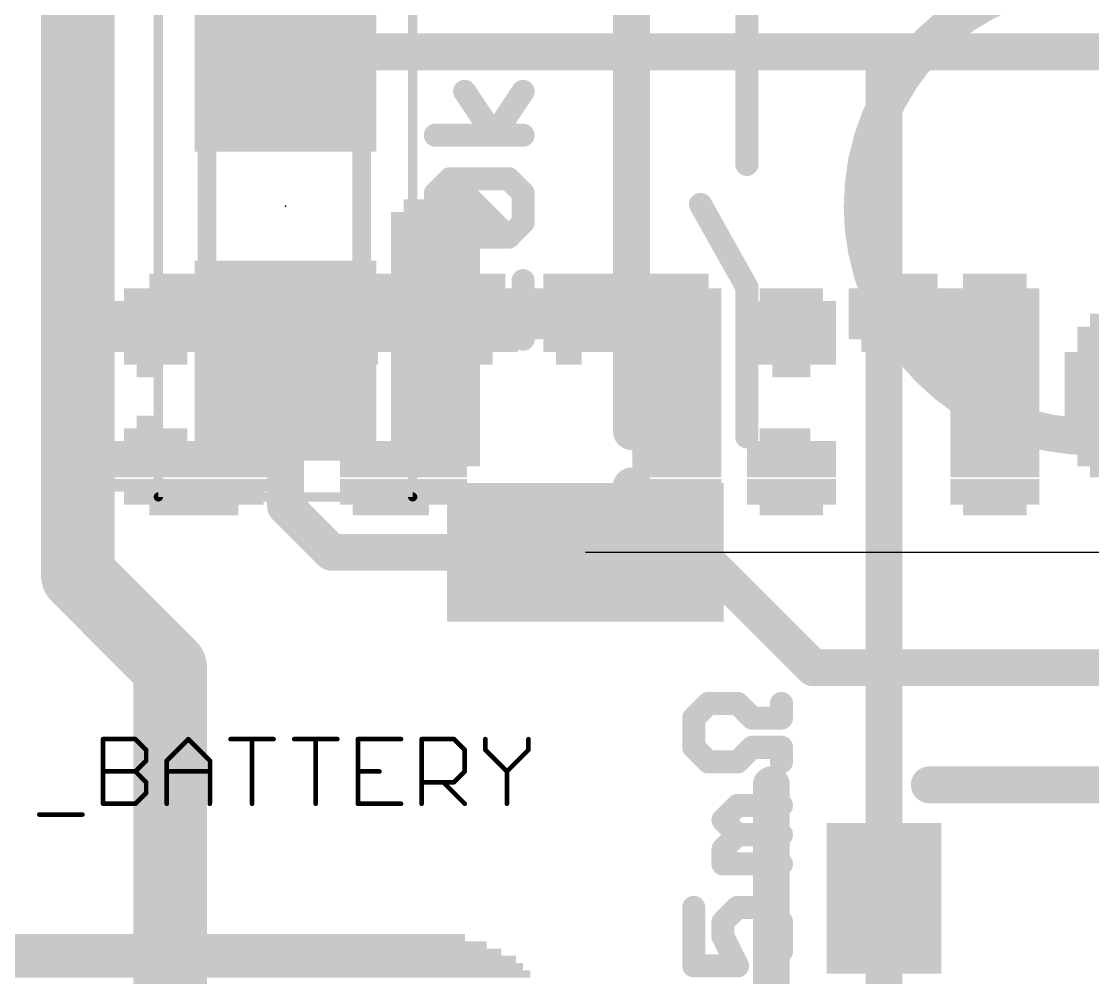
# Model space of a CAD drawing. Extents: x -41 to 92, y -75 to 33.
# Drawn here: x 13.15 to 19.05, y 8.45 to 13.72 of the extents above; entities that cross this region are included whole.
import ezdxf

# ---------------------------------------------------------------- set-up
doc = ezdxf.new("R2010")
doc.units = 0
for name, color, linetype in [('1', 12, 'CONTINUOUS'), ('19', 53, 'CONTINUOUS'), ('21', 41, 'CONTINUOUS'), ('22', 40, 'CONTINUOUS'), ('23', 53, 'CONTINUOUS'), ('27', 253, 'CONTINUOUS'), ('39', 12, 'CONTINUOUS'), ('51', 53, 'CONTINUOUS')]:
    doc.layers.add(name, color=color, linetype=linetype)

# ---------------------------------------------------------------- blocks, each defined once
blk = doc.blocks.new('RECT')
blk.add_solid([(-0.5, -0.5), (0.5, -0.5), (-0.5, 0.5), (0.5, 0.5)])

msp = doc.modelspace()

# ---------------------------------------------------------------- linework, layer by layer
at = {"layer": '1'}
for points, const_width in [([(13.462, 14.732), (13.462, 10.668)], 0.4064), ([(16.93, 13.55), (14.605, 13.55)], 0.2032), ([(17.907, 13.55), (16.93, 13.55)], 0.2032), ([(17.9, 13.543), (17.907, 13.55)], 0.2032), ([(17.9, 8.89), (17.9, 13.543)], 0.2032), ([(21.629, 13.55), (17.907, 13.55)], 0.2032), ([(14.605, 11.85), (14.605, 11.049)], 0.2032), ([(14.605, 11.049), (14.859, 10.795)], 0.2032), ([(13.462, 10.668), (13.97, 10.16)], 0.4064), ([(14.859, 10.795), (16.256, 10.795)], 0.2032), ([(13.97, 10.16), (13.97, 6.35)], 0.4064), ([(17.9, 8.262), (17.9, 8.89)], 0.2032)]:
    msp.add_lwpolyline(points, dxfattribs=dict(at, const_width=const_width))
for points, const_width in [([(14.605, 13.6008, 1), (14.605, 13.4992)], 0.1016), ([(16.93, 13.6008, 1), (16.93, 13.4992)], 0.1016), ([(16.93, 13.4992, 1), (16.93, 13.6008)], 0.1016), ([(17.9508, 13.543, 1), (17.8492, 13.543)], 0.1016), ([(17.8641, 13.5789, 1), (17.9359, 13.5071)], 0.1016), ([(17.907, 13.6008, 1), (17.907, 13.4992)], 0.1016), ([(17.9429, 13.5141, 1), (17.8711, 13.5859)], 0.1016), ([(17.907, 13.4992, 1), (17.907, 13.6008)], 0.1016), ([(14.6558, 11.85, 1), (14.5542, 11.85)], 0.1016), ([(14.6409, 11.0849, 1), (14.5691, 11.0131)], 0.1016), ([(14.5542, 11.049, 1), (14.6558, 11.049)], 0.1016), ([(13.5338, 10.7398, 1), (13.3902, 10.5962)], 0.2032), ([(14.859, 10.8458, 1), (14.859, 10.7442)], 0.1016), ([(14.8231, 10.7591, 1), (14.8949, 10.8309)], 0.1016), ([(16.256, 10.7442, 1), (16.256, 10.8458)], 0.1016), ([(13.3604, 10.668, 1), (13.5636, 10.668)], 0.2032), ([(14.0716, 10.16, 1), (13.8684, 10.16)], 0.2032), ([(13.8982, 10.0882, 1), (14.0418, 10.2318)], 0.2032), ([(17.9508, 8.89, 1), (17.8492, 8.89)], 0.1016), ([(17.8492, 8.89, 1), (17.9508, 8.89)], 0.1016)]:
    msp.add_lwpolyline(points, format="xyb", dxfattribs=dict(at, const_width=const_width))
at = {"layer": '19'}
msp.add_line((16.256, 10.795), (21.844, 10.795), dxfattribs=at)
at = {"layer": '21', "const_width": 0.2032}
for points in [[(16.51, 11.46), (16.51, 13.94)], [(20.59, 10.16), (17.51, 10.16)], [(17.28, 9.515), (17.28, 8.265)], [(18.15, 9.515), (19.95, 9.515)]]:
    msp.add_lwpolyline(points, dxfattribs=at)
at = {"layer": '21'}
for points, const_width in [([(19.05, 11.43, 1), (19.05, 13.97, 1), (19.05, 11.43)], 0.2032), ([(16.4592, 11.46, 1), (16.5608, 11.46)], 0.1016), ([(17.51, 10.2108, 1), (17.51, 10.1092)], 0.1016), ([(17.3308, 9.515, 1), (17.2292, 9.515)], 0.1016), ([(18.15, 9.5658, 1), (18.15, 9.4642)], 0.1016)]:
    msp.add_lwpolyline(points, format="xyb", dxfattribs=dict(at, const_width=const_width))
at = {"layer": '23'}
msp.add_point((14.605, 12.7), dxfattribs=at)
at = {"layer": '27'}
for points, const_width in [([(15.7521, 13.0909), (15.5911, 13.3324)], 0.127), ([(15.9131, 13.3324), (15.7521, 13.0909)], 0.127), ([(15.9131, 13.0909), (15.4301, 13.0909)], 0.127), ([(15.4301, 12.7711), (15.5106, 12.8516)], 0.127), ([(15.5106, 12.8516), (15.8326, 12.8516)], 0.127), ([(15.8326, 12.5296), (15.5106, 12.8516)], 0.127), ([(15.8326, 12.8516), (15.9131, 12.7711)], 0.127), ([(15.4301, 12.6101), (15.4301, 12.7711)], 0.127), ([(15.9131, 12.7711), (15.9131, 12.6101)], 0.127), ([(15.5106, 12.5296), (15.4301, 12.6101)], 0.127), ([(15.9131, 12.6101), (15.8326, 12.5296)], 0.127), ([(15.8326, 12.5296), (15.5106, 12.5296)], 0.127), ([(15.9131, 11.9683), (15.9131, 12.2903)], 0.127), ([(15.5911, 11.9683), (15.4301, 12.1293)], 0.127), ([(15.4301, 12.1293), (15.9131, 12.1293)], 0.127), ([(16.8525, 9.8825), (16.933, 9.963)], 0.127), ([(16.933, 9.963), (17.094, 9.963)], 0.127), ([(17.094, 9.963), (17.1745, 9.8825)], 0.127), ([(17.3355, 9.8825), (17.3355, 9.963)], 0.127), ([(16.8525, 9.7215), (16.8525, 9.8825)], 0.127), ([(17.1745, 9.8825), (17.3355, 9.8825)], 0.127), ([(13.6004, 9.4107), (13.6004, 9.7666)], 0.0254), ([(13.6004, 9.7666), (13.7784, 9.7666)], 0.0254), ([(13.7784, 9.7666), (13.8377, 9.7073)], 0.0254), ([(13.9512, 9.648), (14.0699, 9.7666)], 0.0254), ([(14.0699, 9.7666), (14.1885, 9.648)], 0.0254), ([(14.302, 9.7666), (14.5393, 9.7666)], 0.0254), ([(14.4207, 9.4107), (14.4207, 9.7666)], 0.0254), ([(14.6529, 9.7666), (14.8901, 9.7666)], 0.0254), ([(14.7715, 9.4107), (14.7715, 9.7666)], 0.0254), ([(15.2409, 9.7666), (15.0037, 9.7666)], 0.0254), ([(15.0037, 9.7666), (15.0037, 9.4107)], 0.0254), ([(15.3545, 9.4107), (15.3545, 9.7666)], 0.0254), ([(15.3545, 9.7666), (15.5324, 9.7666)], 0.0254), ([(15.5324, 9.7666), (15.5918, 9.7073)], 0.0254), ([(15.7053, 9.7666), (15.7053, 9.7073)], 0.0254), ([(15.9426, 9.7073), (15.9426, 9.7666)], 0.0254), ([(16.933, 9.641), (16.8525, 9.7215)], 0.127), ([(17.1745, 9.7215), (17.094, 9.641)], 0.127), ([(17.3355, 9.7215), (17.1745, 9.7215)], 0.127), ([(17.3355, 9.641), (17.3355, 9.7215)], 0.127), ([(13.8377, 9.7073), (13.8377, 9.648)], 0.0254), ([(15.5918, 9.7073), (15.5918, 9.5887)], 0.0254), ([(15.7053, 9.7073), (15.8239, 9.5887)], 0.0254), ([(15.8239, 9.5887), (15.9426, 9.7073)], 0.0254), ([(17.094, 9.641), (16.933, 9.641)], 0.127), ([(13.8377, 9.648), (13.7784, 9.5887)], 0.0254), ([(13.9512, 9.4107), (13.9512, 9.648)], 0.0254), ([(14.1885, 9.648), (14.1885, 9.4107)], 0.0254), ([(13.6004, 9.5887), (13.7784, 9.5887)], 0.0254), ([(13.7784, 9.5887), (13.8377, 9.5293)], 0.0254), ([(13.9512, 9.5887), (14.1885, 9.5887)], 0.0254), ([(15.0037, 9.5887), (15.1223, 9.5887)], 0.0254), ([(15.5918, 9.5887), (15.5324, 9.5293)], 0.0254), ([(15.8239, 9.5887), (15.8239, 9.4107)], 0.0254), ([(13.8377, 9.5293), (13.8377, 9.47)], 0.0254), ([(15.5324, 9.5293), (15.3545, 9.5293)], 0.0254), ([(15.4731, 9.5293), (15.5918, 9.4107)], 0.0254), ([(13.8377, 9.47), (13.7784, 9.4107)], 0.0254), ([(17.0135, 9.3212), (17.094, 9.4017)], 0.127), ([(17.094, 9.4017), (17.3355, 9.4017)], 0.127), ([(13.7784, 9.4107), (13.6004, 9.4107)], 0.0254), ([(15.0037, 9.4107), (15.2409, 9.4107)], 0.0254), ([(17.094, 9.2407), (17.0135, 9.3212)], 0.127), ([(13.2496, 9.3514), (13.4869, 9.3514)], 0.0254), ([(17.0135, 9.1602), (17.094, 9.2407)], 0.127), ([(17.094, 9.2407), (17.3355, 9.2407)], 0.127), ([(17.0135, 9.0797), (17.0135, 9.1602)], 0.127), ([(17.3355, 9.0797), (17.0135, 9.0797)], 0.127), ([(16.8525, 8.8404), (16.8525, 8.5184)], 0.127), ([(17.0135, 8.7599), (17.094, 8.8404)], 0.127), ([(17.094, 8.8404), (17.255, 8.8404)], 0.127), ([(17.255, 8.8404), (17.3355, 8.7599)], 0.127), ([(17.0135, 8.6794), (17.0135, 8.7599)], 0.127), ([(17.3355, 8.7599), (17.3355, 8.5989)], 0.127), ([(17.094, 8.5184), (17.0135, 8.6794)], 0.127), ([(17.3355, 8.5989), (17.255, 8.5184)], 0.127), ([(16.8525, 8.5184), (17.094, 8.5184)], 0.127)]:
    msp.add_lwpolyline(points, dxfattribs=dict(at, const_width=const_width))
for points, const_width in [([(15.6175, 13.35, 1), (15.5647, 13.3148)], 0.0635), ([(15.9395, 13.3148, 1), (15.8867, 13.35)], 0.0635), ([(15.4301, 13.1227, 1), (15.4301, 13.0592)], 0.0635), ([(15.9131, 13.0592, 1), (15.9131, 13.1227)], 0.0635), ([(15.7257, 13.1085, 1), (15.7785, 13.0733)], 0.0635), ([(15.7257, 13.0733, 1), (15.7785, 13.1085)], 0.0635), ([(15.5106, 12.8834, 1), (15.5106, 12.8199)], 0.0635), ([(15.533, 12.8741, 1), (15.4881, 12.8292)], 0.0635), ([(15.533, 12.8292, 1), (15.4881, 12.8741)], 0.0635), ([(15.8551, 12.8741, 1), (15.8101, 12.8292)], 0.0635), ([(15.8326, 12.8199, 1), (15.8326, 12.8834)], 0.0635), ([(15.4618, 12.7711, 1), (15.3983, 12.7711)], 0.0635), ([(15.4076, 12.7936, 1), (15.4525, 12.7487)], 0.0635), ([(15.9449, 12.7711, 1), (15.8813, 12.7711)], 0.0635), ([(15.8906, 12.7487, 1), (15.9356, 12.7936)], 0.0635), ([(15.4525, 12.6326, 1), (15.4076, 12.5877)], 0.0635), ([(15.3983, 12.6101, 1), (15.4618, 12.6101)], 0.0635), ([(15.8813, 12.6101, 1), (15.9449, 12.6101)], 0.0635), ([(15.9356, 12.5877, 1), (15.8906, 12.6326)], 0.0635), ([(15.5106, 12.5614, 1), (15.5106, 12.4979)], 0.0635), ([(15.4881, 12.5072, 1), (15.533, 12.5521)], 0.0635), ([(15.8101, 12.5521, 1), (15.8551, 12.5072)], 0.0635), ([(15.8101, 12.5072, 1), (15.8551, 12.5521)], 0.0635), ([(15.8326, 12.4979, 1), (15.8326, 12.5614)], 0.0635), ([(15.9449, 12.2903, 1), (15.8813, 12.2903)], 0.0635), ([(15.4525, 12.1518, 1), (15.4076, 12.1069)], 0.0635), ([(15.4301, 12.1611, 1), (15.4301, 12.0976)], 0.0635), ([(15.9131, 12.0976, 1), (15.9131, 12.1611)], 0.0635), ([(15.5686, 11.9459, 1), (15.6135, 11.9908)], 0.0635), ([(15.8813, 11.9683, 1), (15.9449, 11.9683)], 0.0635), ([(16.933, 9.9948, 1), (16.933, 9.9313)], 0.0635), ([(16.9554, 9.9406, 1), (16.9105, 9.9855)], 0.0635), ([(17.1164, 9.9855, 1), (17.0715, 9.9406)], 0.0635), ([(17.094, 9.9313, 1), (17.094, 9.9948)], 0.0635), ([(17.3672, 9.963, 1), (17.3038, 9.963)], 0.0635), ([(16.8842, 9.8825, 1), (16.8207, 9.8825)], 0.0635), ([(16.83, 9.905, 1), (16.8749, 9.8601)], 0.0635), ([(17.1745, 9.9143, 1), (17.1745, 9.8508)], 0.0635), ([(17.152, 9.8601, 1), (17.1969, 9.905)], 0.0635), ([(17.3038, 9.8825, 1), (17.3672, 9.8825)], 0.0635), ([(17.3355, 9.8508, 1), (17.3355, 9.9143)], 0.0635), ([(13.6068, 9.7666, 1), (13.5941, 9.7666)], 0.0127), ([(13.6004, 9.773, 1), (13.6004, 9.7603)], 0.0127), ([(13.7828, 9.7711, 1), (13.7739, 9.7621)], 0.0127), ([(13.7784, 9.7603, 1), (13.7784, 9.773)], 0.0127), ([(14.0743, 9.7711, 1), (14.0654, 9.7621)], 0.0127), ([(14.0743, 9.7621, 1), (14.0654, 9.7711)], 0.0127), ([(14.302, 9.773, 1), (14.302, 9.7603)], 0.0127), ([(14.427, 9.7666, 1), (14.4143, 9.7666)], 0.0127), ([(14.5393, 9.7603, 1), (14.5393, 9.773)], 0.0127), ([(14.6529, 9.773, 1), (14.6529, 9.7603)], 0.0127), ([(14.7778, 9.7666, 1), (14.7651, 9.7666)], 0.0127), ([(14.8901, 9.7603, 1), (14.8901, 9.773)], 0.0127), ([(15.01, 9.7666, 1), (14.9973, 9.7666)], 0.0127), ([(15.0037, 9.773, 1), (15.0037, 9.7603)], 0.0127), ([(15.2409, 9.7603, 1), (15.2409, 9.773)], 0.0127), ([(15.3608, 9.7666, 1), (15.3481, 9.7666)], 0.0127), ([(15.3545, 9.773, 1), (15.3545, 9.7603)], 0.0127), ([(15.5369, 9.7711, 1), (15.528, 9.7621)], 0.0127), ([(15.5324, 9.7603, 1), (15.5324, 9.773)], 0.0127), ([(15.7117, 9.7666, 1), (15.699, 9.7666)], 0.0127), ([(15.9489, 9.7666, 1), (15.9362, 9.7666)], 0.0127), ([(16.8207, 9.7215, 1), (16.8842, 9.7215)], 0.0635), ([(16.8749, 9.744, 1), (16.83, 9.6991)], 0.0635), ([(17.1745, 9.7533, 1), (17.1745, 9.6898)], 0.0635), ([(17.1969, 9.6991, 1), (17.152, 9.744)], 0.0635), ([(17.3672, 9.7215, 1), (17.3038, 9.7215)], 0.0635), ([(17.3355, 9.6898, 1), (17.3355, 9.7533)], 0.0635), ([(13.844, 9.7073, 1), (13.8313, 9.7073)], 0.0127), ([(13.8332, 9.7028, 1), (13.8422, 9.7118)], 0.0127), ([(15.5981, 9.7073, 1), (15.5854, 9.7073)], 0.0127), ([(15.5873, 9.7028, 1), (15.5963, 9.7118)], 0.0127), ([(15.7098, 9.7118, 1), (15.7008, 9.7028)], 0.0127), ([(15.699, 9.7073, 1), (15.7117, 9.7073)], 0.0127), ([(15.9362, 9.7073, 1), (15.9489, 9.7073)], 0.0127), ([(15.9471, 9.7028, 1), (15.9381, 9.7118)], 0.0127), ([(16.933, 9.6728, 1), (16.933, 9.6093)], 0.0635), ([(16.9105, 9.6186, 1), (16.9554, 9.6635)], 0.0635), ([(17.0715, 9.6635, 1), (17.1164, 9.6186)], 0.0635), ([(17.094, 9.6093, 1), (17.094, 9.6728)], 0.0635), ([(17.3038, 9.641, 1), (17.3672, 9.641)], 0.0635), ([(13.8313, 9.648, 1), (13.844, 9.648)], 0.0127), ([(13.8422, 9.6435, 1), (13.8332, 9.6525)], 0.0127), ([(13.9467, 9.6525, 1), (13.9557, 9.6435)], 0.0127), ([(13.9576, 9.648, 1), (13.9449, 9.648)], 0.0127), ([(14.1948, 9.648, 1), (14.1821, 9.648)], 0.0127), ([(14.184, 9.6435, 1), (14.193, 9.6525)], 0.0127), ([(13.6004, 9.595, 1), (13.6004, 9.5823)], 0.0127), ([(13.7828, 9.5931, 1), (13.7739, 9.5842)], 0.0127), ([(13.7739, 9.5931, 1), (13.7828, 9.5842)], 0.0127), ([(13.7784, 9.5823, 1), (13.7784, 9.595)], 0.0127), ([(13.9512, 9.595, 1), (13.9512, 9.5823)], 0.0127), ([(14.1885, 9.5823, 1), (14.1885, 9.595)], 0.0127), ([(15.0037, 9.595, 1), (15.0037, 9.5823)], 0.0127), ([(15.1223, 9.5823, 1), (15.1223, 9.595)], 0.0127), ([(15.5854, 9.5887, 1), (15.5981, 9.5887)], 0.0127), ([(15.5963, 9.5842, 1), (15.5873, 9.5931)], 0.0127), ([(15.8303, 9.5887, 1), (15.8176, 9.5887)], 0.0127), ([(15.8195, 9.5931, 1), (15.8284, 9.5842)], 0.0127), ([(15.8195, 9.5842, 1), (15.8284, 9.5931)], 0.0127), ([(13.844, 9.5293, 1), (13.8313, 9.5293)], 0.0127), ([(13.8332, 9.5248, 1), (13.8422, 9.5338)], 0.0127), ([(15.3545, 9.5357, 1), (15.3545, 9.523)], 0.0127), ([(15.4776, 9.5338, 1), (15.4686, 9.5248)], 0.0127), ([(15.528, 9.5338, 1), (15.5369, 9.5248)], 0.0127), ([(15.5324, 9.523, 1), (15.5324, 9.5357)], 0.0127), ([(13.8313, 9.47, 1), (13.844, 9.47)], 0.0127), ([(13.8422, 9.4655, 1), (13.8332, 9.4745)], 0.0127), ([(17.094, 9.4335, 1), (17.094, 9.37)], 0.0635), ([(17.1164, 9.3793, 1), (17.0715, 9.4242)], 0.0635), ([(17.3355, 9.37, 1), (17.3355, 9.4335)], 0.0635), ([(13.5941, 9.4107, 1), (13.6068, 9.4107)], 0.0127), ([(13.6004, 9.417, 1), (13.6004, 9.4044)], 0.0127), ([(13.7739, 9.4152, 1), (13.7828, 9.4062)], 0.0127), ([(13.7784, 9.4044, 1), (13.7784, 9.417)], 0.0127), ([(13.9449, 9.4107, 1), (13.9576, 9.4107)], 0.0127), ([(14.1821, 9.4107, 1), (14.1948, 9.4107)], 0.0127), ([(14.4143, 9.4107, 1), (14.427, 9.4107)], 0.0127), ([(14.7651, 9.4107, 1), (14.7778, 9.4107)], 0.0127), ([(14.9973, 9.4107, 1), (15.01, 9.4107)], 0.0127), ([(15.0037, 9.417, 1), (15.0037, 9.4044)], 0.0127), ([(15.2409, 9.4044, 1), (15.2409, 9.417)], 0.0127), ([(15.3481, 9.4107, 1), (15.3608, 9.4107)], 0.0127), ([(15.5873, 9.4062, 1), (15.5963, 9.4152)], 0.0127), ([(15.8176, 9.4107, 1), (15.8303, 9.4107)], 0.0127), ([(17.0359, 9.3437, 1), (16.991, 9.2988)], 0.0635), ([(13.2496, 9.3577, 1), (13.2496, 9.345)], 0.0127), ([(13.4869, 9.345, 1), (13.4869, 9.3577)], 0.0127), ([(16.991, 9.3437, 1), (17.0359, 9.2988)], 0.0635), ([(17.094, 9.2725, 1), (17.094, 9.209)], 0.0635), ([(17.1164, 9.2183, 1), (17.0715, 9.2632)], 0.0635), ([(17.0715, 9.2183, 1), (17.1164, 9.2632)], 0.0635), ([(17.3355, 9.209, 1), (17.3355, 9.2725)], 0.0635), ([(17.0452, 9.1602, 1), (16.9817, 9.1602)], 0.0635), ([(16.991, 9.1827, 1), (17.0359, 9.1378)], 0.0635), ([(17.0135, 9.1115, 1), (17.0135, 9.048)], 0.0635), ([(17.3355, 9.048, 1), (17.3355, 9.1115)], 0.0635), ([(16.9817, 9.0797, 1), (17.0452, 9.0797)], 0.0635), ([(16.8842, 8.8404, 1), (16.8207, 8.8404)], 0.0635), ([(17.094, 8.8722, 1), (17.094, 8.8087)], 0.0635), ([(17.1164, 8.8179, 1), (17.0715, 8.8629)], 0.0635), ([(17.2775, 8.8629, 1), (17.2325, 8.8179)], 0.0635), ([(17.255, 8.8087, 1), (17.255, 8.8722)], 0.0635), ([(17.0452, 8.7599, 1), (16.9817, 8.7599)], 0.0635), ([(16.991, 8.7824, 1), (17.0359, 8.7374)], 0.0635), ([(17.3672, 8.7599, 1), (17.3038, 8.7599)], 0.0635), ([(17.313, 8.7374, 1), (17.358, 8.7824)], 0.0635), ([(17.0419, 8.6936, 1), (16.9851, 8.6652)], 0.0635), ([(16.9817, 8.6794, 1), (17.0452, 8.6794)], 0.0635), ([(17.3038, 8.5989, 1), (17.3672, 8.5989)], 0.0635), ([(17.358, 8.5764, 1), (17.313, 8.6213)], 0.0635), ([(16.8525, 8.5501, 1), (16.8525, 8.4866)], 0.0635), ([(17.0656, 8.5042, 1), (17.1224, 8.5326)], 0.0635), ([(17.094, 8.4866, 1), (17.094, 8.5501)], 0.0635), ([(17.2325, 8.5408, 1), (17.2775, 8.4959)], 0.0635), ([(16.8207, 8.5184, 1), (16.8842, 8.5184)], 0.0635)]:
    msp.add_lwpolyline(points, format="xyb", dxfattribs=dict(at, const_width=const_width))
at = {"layer": '39', "const_width": 0.0508}
for points in [[(13.905, 11.1), (13.905, 14.3)], [(15.305, 14.3), (15.305, 11.1)], [(15.305, 11.1), (13.905, 11.1)]]:
    msp.add_lwpolyline(points, dxfattribs=at)
at = {"layer": '39', "const_width": 0.0254}
for points in [[(13.905, 11.1127, 1), (13.905, 11.0873)], [(13.8923, 11.1, 1), (13.9177, 11.1)], [(15.2923, 11.1, 1), (15.3177, 11.1)], [(15.305, 11.0873, 1), (15.305, 11.1127)]]:
    msp.add_lwpolyline(points, format="xyb", dxfattribs=at)
at = {"layer": '51'}
for points, const_width in [([(17.145, 12.93), (17.145, 13.815)], 0.127), ([(14.173, 12.344), (14.173, 13.056)], 0.1016), ([(15.024, 12.344), (15.024, 13.056)], 0.1016), ([(17.145, 12.255), (16.89, 12.71)], 0.127), ([(17.145, 11.43), (17.145, 12.255)], 0.127), ([(17.51, 10.16), (16.51, 11.16)], 0.2032)]:
    msp.add_lwpolyline(points, dxfattribs=dict(at, const_width=const_width))
for points, const_width in [([(14.1984, 13.056, 1), (14.1476, 13.056)], 0.0508), ([(15.0494, 13.056, 1), (14.9986, 13.056)], 0.0508), ([(17.1133, 12.93, 1), (17.1767, 12.93)], 0.0635), ([(16.9177, 12.7255, 1), (16.8623, 12.6945)], 0.0635), ([(14.1476, 12.344, 1), (14.1984, 12.344)], 0.0508), ([(14.9986, 12.344, 1), (15.0494, 12.344)], 0.0508), ([(17.1767, 12.255, 1), (17.1133, 12.255)], 0.0635), ([(17.1173, 12.2395, 1), (17.1727, 12.2705)], 0.0635), ([(17.1133, 11.43, 1), (17.1767, 11.43)], 0.0635), ([(16.5459, 11.1959, 1), (16.4741, 11.1241)], 0.1016), ([(17.4741, 10.1241, 1), (17.5459, 10.1959)], 0.1016)]:
    msp.add_lwpolyline(points, format="xyb", dxfattribs=dict(at, const_width=const_width))

# ---------------------------------------------------------------- block references
at = {"layer": '1', "xscale": 1.1, "rotation": 90}
for p in [(14.605, 13.55), (14.605, 11.85)]:
    msp.add_blockref('RECT', p, dxfattribs=at)
at = {"layer": '1', "xscale": 0.762, "yscale": 1.524, "rotation": 270}
msp.add_blockref('RECT', (16.256, 10.795), dxfattribs=at)
at = {"layer": '1', "xscale": 0.63, "yscale": 0.83}
msp.add_blockref('RECT', (17.9, 8.89), dxfattribs=at)
at = {"layer": '21', "yscale": 0.04}
for p, xscale in [((13.9732, 8.674), 3.24), ((13.9732, 8.594), 3.64), ((13.9732, 8.634), 3.48), ((13.9732, 8.554), 3.8), ((13.9732, 8.474), 3.96), ((13.9732, 8.514), 3.88)]:
    msp.add_blockref('RECT', p, dxfattribs=dict(at, xscale=xscale))
at = {"layer": '22', "rotation": 180}
for p, xscale, yscale in [((15.465, 12.778), 0.14, 0.08), ((15.465, 12.703), 0.42, 0.07), ((15.43, 12.638), 0.49, 0.06), ((15.43, 12.568), 0.49, 0.08), ((15.43, 12.493), 0.49, 0.07), ((15.43, 12.423), 0.49, 0.07), ((15.43, 12.358), 0.49, 0.06), ((14.1, 12.288), 0.49, 0.08), ((15.36, 12.288), 0.91, 0.08), ((16.235, 12.288), 0.42, 0.08), ((16.76, 12.288), 0.35, 0.08), ((17.985, 12.288), 0.42, 0.08), ((18.51, 12.288), 0.35, 0.08), ((14.1, 12.213), 0.77, 0.07), ((15.36, 12.213), 1.05, 0.07), ((16.48, 12.213), 1.05, 0.07), ((17.39, 12.213), 0.35, 0.07), ((18.23, 12.213), 1.05, 0.07), ((14.1, 12.143), 0.91, 0.07), ((15.36, 12.143), 1.05, 0.07), ((16.48, 12.143), 1.05, 0.07), ((17.39, 12.143), 0.49, 0.07), ((18.23, 12.143), 1.05, 0.07), ((14.1, 12.073), 1.05, 0.07), ((15.36, 12.073), 1.05, 0.07), ((16.48, 12.073), 1.05, 0.07), ((17.39, 12.073), 0.49, 0.07), ((18.23, 12.073), 1.05, 0.07), ((19.595, 12.073), 1.12, 0.07), ((14.135, 12.003), 1.12, 0.07), ((15.36, 12.003), 1.05, 0.07), ((16.48, 12.003), 1.05, 0.07), ((17.39, 12.003), 0.49, 0.07), ((18.23, 12.003), 1.05, 0.07), ((19.595, 12.003), 1.26, 0.07), ((14.205, 11.933), 1.12, 0.07), ((15.36, 11.933), 1.05, 0.07), ((16.515, 11.933), 0.98, 0.07), ((17.39, 11.933), 0.49, 0.07), ((18.265, 11.933), 0.98, 0.07), ((19.595, 11.933), 1.26, 0.07), ((13.89, 11.863), 0.35, 0.07), ((14.45, 11.863), 0.63, 0.07), ((15.045, 11.863), 0.14, 0.07), ((15.465, 11.863), 0.56, 0.07), ((16.165, 11.863), 0.14, 0.07), ((16.725, 11.863), 0.56, 0.07), ((17.39, 11.863), 0.49, 0.07), ((17.915, 11.863), 0.14, 0.07), ((18.475, 11.863), 0.56, 0.07), ((19.175, 11.863), 0.56, 0.07), ((13.855, 11.798), 0.14, 0.08), ((14.52, 11.798), 0.49, 0.08), ((15.43, 11.798), 0.49, 0.08), ((16.76, 11.798), 0.49, 0.08), ((17.39, 11.798), 0.21, 0.08), ((18.51, 11.798), 0.49, 0.08), ((19.14, 11.798), 0.49, 0.08), ((14.52, 11.723), 0.49, 0.07), ((15.43, 11.723), 0.49, 0.07), ((16.76, 11.723), 0.49, 0.07), ((18.51, 11.723), 0.49, 0.07), ((19.14, 11.723), 0.49, 0.07), ((14.59, 11.653), 0.49, 0.07), ((15.43, 11.653), 0.49, 0.07), ((16.76, 11.653), 0.49, 0.07), ((18.51, 11.653), 0.49, 0.07), ((19.14, 11.653), 0.49, 0.07), ((14.52, 11.583), 0.49, 0.07), ((15.43, 11.583), 0.49, 0.07), ((16.76, 11.583), 0.49, 0.07), ((18.51, 11.583), 0.49, 0.07), ((19.14, 11.583), 0.49, 0.07), ((13.855, 11.513), 0.14, 0.07), ((14.52, 11.513), 0.49, 0.07), ((15.43, 11.513), 0.49, 0.07), ((16.76, 11.513), 0.49, 0.07), ((18.51, 11.513), 0.49, 0.07), ((19.14, 11.513), 0.49, 0.07), ((13.89, 11.443), 0.35, 0.07), ((14.45, 11.443), 0.63, 0.07), ((15.43, 11.443), 0.49, 0.07), ((16.76, 11.443), 0.49, 0.07), ((17.355, 11.443), 0.28, 0.07), ((18.51, 11.443), 0.49, 0.07), ((19.175, 11.443), 0.56, 0.07), ((14.205, 11.373), 1.12, 0.07), ((15.325, 11.373), 0.7, 0.07), ((16.76, 11.373), 0.49, 0.07), ((17.39, 11.373), 0.49, 0.07), ((18.51, 11.373), 0.49, 0.07), ((19.595, 11.373), 1.26, 0.07), ((14.135, 11.303), 1.12, 0.07), ((15.29, 11.303), 0.77, 0.07), ((16.76, 11.303), 0.49, 0.07), ((17.39, 11.303), 0.49, 0.07), ((18.51, 11.303), 0.49, 0.07), ((19.595, 11.303), 1.26, 0.07), ((14.1, 11.238), 1.05, 0.06), ((15.255, 11.238), 0.7, 0.06), ((16.76, 11.238), 0.49, 0.06), ((17.39, 11.238), 0.49, 0.06), ((18.51, 11.238), 0.49, 0.06), ((19.595, 11.238), 1.12, 0.06), ((14.1, 11.163), 0.91, 0.07), ((15.255, 11.163), 0.7, 0.07), ((16.76, 11.163), 0.49, 0.07), ((17.39, 11.163), 0.49, 0.07), ((18.51, 11.163), 0.49, 0.07), ((14.1, 11.093), 0.77, 0.07), ((15.22, 11.093), 0.63, 0.07), ((16.76, 11.093), 0.49, 0.07), ((17.39, 11.093), 0.49, 0.07), ((18.51, 11.093), 0.49, 0.07), ((14.1, 11.028), 0.49, 0.06), ((15.185, 11.028), 0.42, 0.06), ((16.76, 11.028), 0.35, 0.06), ((17.39, 11.028), 0.35, 0.06), ((18.51, 11.028), 0.35, 0.06), ((13.9668, 8.674), 3.24, 0.04), ((13.9668, 8.594), 3.64, 0.04), ((13.9668, 8.634), 3.48, 0.04), ((13.9668, 8.554), 3.8, 0.04), ((13.9668, 8.474), 3.96, 0.04), ((13.9668, 8.514), 3.88, 0.04)]:
    msp.add_blockref('RECT', p, dxfattribs=dict(at, xscale=xscale, yscale=yscale))
at = {"layer": '51', "xscale": 0.5001, "yscale": 0.95, "rotation": 90}
for p in [(14.5999, 13.2803), (14.5999, 12.1119)]:
    msp.add_blockref('RECT', p, dxfattribs=at)

doc.saveas('drawing.dxf')
